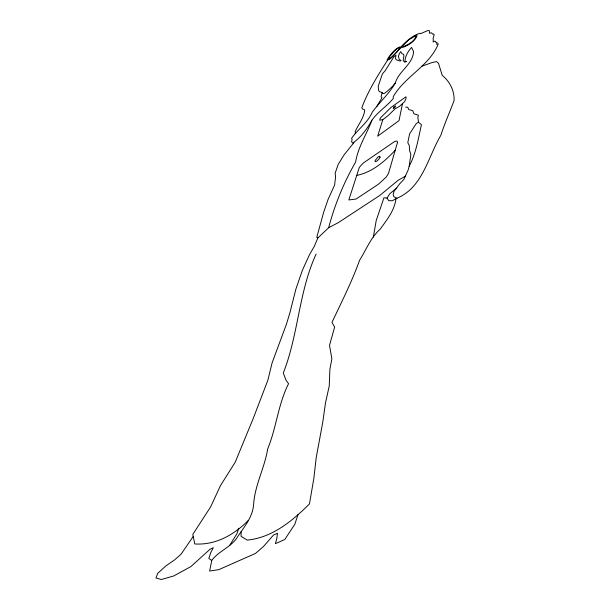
<?xml version="1.0" encoding="UTF-8"?>
<svg xmlns="http://www.w3.org/2000/svg" width="610" height="610" viewBox="0 0 610 610"><rect width="100%" height="100%" fill="white"/><g stroke="black" fill="none" stroke-linecap="round" stroke-linejoin="round"><path stroke-width="0.91" d="M241.125 531.676L241.064 536.327L247.218 540.102C272.19 537.707 292.342 520.955 309.461 503.921L313.868 478.263L316.193 457.729L322.865 421.678L325.488 402.875L329.24 386.054L329.896 369.263L331.855 358.916L329.522 345.374L334.638 327.059L331.962 322.415C341.63 301.904 351.94 281.629 359.564 260.31C366.305 249.627 370.666 237.595 380.335 228.994C386.969 219.653 394.517 210.534 395.974 198.753M416.455 34.778L417.065 35.708C414.663 41.633 408.288 45.46 402.463 47.511L401.7 47.184L400.251 48.266L391.933 57.378L389.302 59.345L387.518 60.207L387.114 59.795C390.202 54.709 394.235 49.433 399.71 46.924L400.808 46.993C406.184 41.274 412.268 35.685 419.909 33.26L420.442 33.718L427.961 30.5L429.394 30.752L429.455 33.207L431.567 32.841L432.574 34.175L433.588 33.969L434.198 34.556L433.23 37.927L433.191 42.067L434.495 41.114L435.632 41.48L436.013 42.631L437.095 42.57L436.615 44.309L438.3 43.851C429.615 65.819 404.926 76.349 393.229 96.67L393.343 98.439C386.854 106.254 377.872 111.828 371.917 120.185C367.151 128.923 360.922 137.41 352.748 143.068L351.612 141.81L352.1 139.21L351.551 138.34C357.971 129.145 367.777 122.724 372.298 112.103C379.595 102.053 389.18 93.841 395.318 82.96C398.856 70.867 412.779 64.614 413.595 51.606L411.552 47.412C408.151 51.263 405.139 56.029 404.987 61.297L406.458 61.541L404.59 62.212L403.179 60.398L403.957 55.662L403.599 54.313L401.975 53.703L400.785 51.614L399.314 53.68L398.429 56.448L399.207 59.338L401.083 60.611L399.962 61.015L396.363 59.871L395.509 58.461L395.966 55.205L393.923 56.73L385.192 70.668L382.378 73.924L378.223 86.231L378.635 90.593L379.626 91.668L382.112 92.529L381.09 96.769L381.997 97.684L376.675 106.742M421.823 66.2L432.337 62.479L436.6 61.602L438.567 63.463L442.204 75.335C449.761 81.397 454.603 90.89 454.046 100.65C449.722 112.225 444.652 123.495 440.87 135.267C427.93 157.075 422.738 187.56 396.927 198.235L393.892 196.74L393.175 194.415L394.06 191.25L399.825 183.686L403.896 179.401L408.143 170.015L409.188 166.195L410.85 154.582L409.485 150.113L409.333 145.63L407.785 142.664L409.63 133.788L416.142 123.769L418.422 122.198L417.865 117.25L418.429 115.206L413.938 113.796L412.749 110.677L408.822 109.617L407.724 107.215L405.68 107.147M373.312 237.13L376.256 220.362L383.972 197.731L386.984 198.12L388.761 200.682L392.299 200.743L396.927 198.235M316.14 254.035C298.694 291.771 298.526 334.478 283.299 372.985L286.021 380.198L288.583 383.705C278.122 404.117 276.467 427.694 267.706 448.846C264.648 467.885 254.736 485.385 253.6 504.668C252.639 517.997 243.077 528.062 236.291 538.843C229.581 547.772 218.288 551.524 211.754 560.43L209.642 571.029L218.822 569.633L255.498 553.438L263.436 546.568L273.554 535L277.474 533.239L276.726 539.034L275.354 543.678L284.779 539.507L294.798 524.318L298.069 514.497M402.501 103.608L399.016 120.627L377.643 136.213L382.851 119.598L388.356 115.404L394.883 108.976L399.672 106.247L404.56 101.679L406.008 98.69L405.97 96.776L390.972 107.451L380.327 118.066L379.656 120.2L382.851 119.598M248.407 520.322C234.08 534.84 215.681 545.279 194.758 543.96L192.813 534.39L210.633 506.879L220.469 485.621L235.178 462.281L253.043 418.948L267.874 380.205L272.09 362.912L286.387 324.352L289.986 312.465L295.804 289.392L302.308 270.482L309.361 254.934L314.18 246.592L317.901 237.908L328.668 227.69C334.737 204.67 343.743 182.649 355.63 162.062C357.994 146.926 366.732 134.215 371.917 120.185M238.731 528.268L237 533.582L229.833 545.134M355.104 133.704L355.531 132.439L355.104 131.775C358.253 124.57 363.575 118.508 364.727 110.402L364.231 109.548L362.401 108.923L361.852 107.703C367.99 90.882 377.895 75.388 387.518 60.207M409.188 166.195C416.066 153.43 418.254 138.729 421.449 124.692L418.422 122.198M386.984 198.12L389.927 193.576L396.858 188.086M193.149 536.564L180.911 554.376L174.246 560.178L165.943 565.844L157.693 573.339L155.954 577.99L161.368 579.5L173.774 575.947L190.907 566.568L210.13 549.16L213.302 547.696L210.892 552.279L208.803 558.447L211.754 560.43M353.945 142.618L344.246 154.627L338.169 164.433L335.149 173.194L335.569 176.801L334.631 185.005L328.027 199.561L323.62 212.425L316.765 237.374L317.901 237.908M395.318 82.96L392.421 86.475L387.03 91.462L384.269 93.46L382.981 93.665L382.112 92.529M395.257 150.167C384.818 161.398 372.169 172.302 356.736 175.413M405.673 176.016L398.2 180.255L379.755 195.475L338.306 222.65L328.668 227.69M397.529 142.344L388.463 173.507L386.13 177.136L378.513 184.151L356.087 199.035L348.829 199.943L359.191 167.78L360.319 166.149L363.484 162.893L394.739 141.444L396.98 141.017L397.529 142.344M416.119 36.531C413.87 41.579 408.281 44.774 403.233 46.551L402.402 46.2L408.822 39.795L415.631 35.792L416.119 36.531M388.959 57.47C385.871 63.669 399.931 49.074 400.046 47.931L397.72 48.297L394.578 50.889L388.959 57.47M380.015 157.25L378.81 159.279L376.843 161.124L375.272 161.696L375.013 160.666L378.169 156.808L379.748 156.229L380.015 157.25M393.694 107.154L393.229 108.656L395.089 107.337L395.547 105.835L393.694 107.154"/></g></svg>
